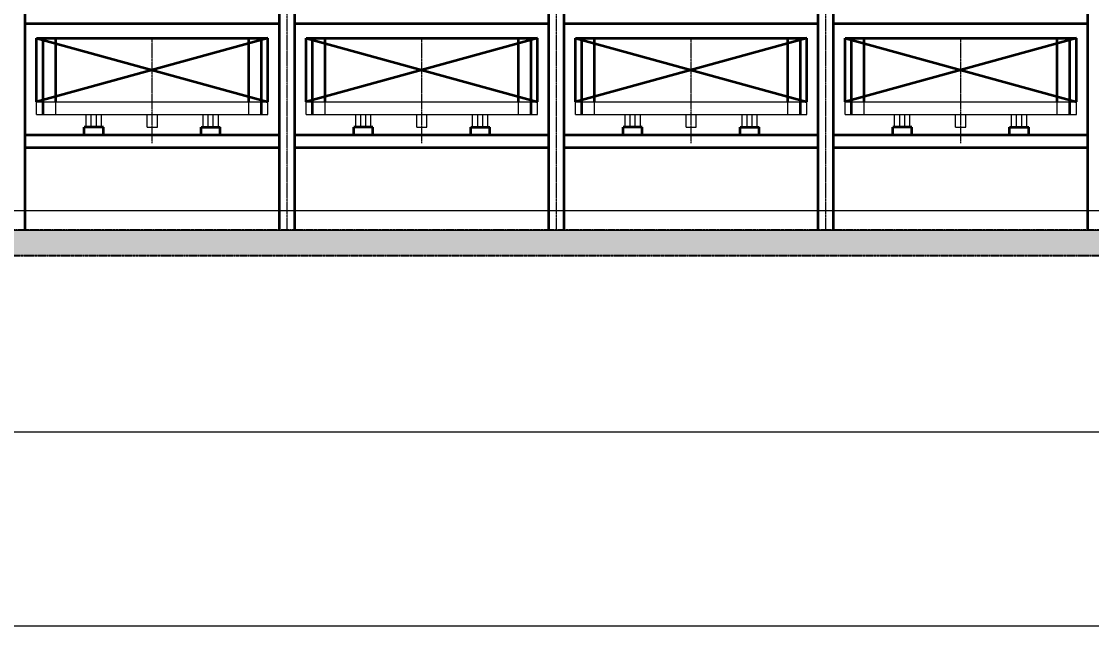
# Model space of a CAD drawing. Header units: millimetres. Extents: x -67280 to 67280, y -47520 to 47520.
# Drawn here: x -7268 to 1152, y 4323 to 9242 of the extents above; entities that cross this region are included whole.
import ezdxf

# ---------------------------------------------------------------- set-up
doc = ezdxf.new("R2010")
doc.units = ezdxf.units.MM
doc.linetypes.add('双点画线', pattern=[22, 12, -2, 2, -2, 2, -2])
doc.linetypes.add('点画线', pattern=[18, 12, -2, 2, -2])
doc.layers.get('0').update_dxf_attribs({"lineweight": 35})
for name, color, linetype, lineweight in [('7', 30, '双点画线', 18), ('ACADCAXA细实线层', 3, 'Continuous', 18), ('ACAD细实线', 2, 'Continuous', 18), ('EB0', 7, 'Continuous', 35), ('中心线层', 1, '点画线', 18), ('剖面线层', 6, 'Continuous', 18), ('尺寸线层', 4, 'Continuous', 18), ('细实线层', 3, 'Continuous', 18)]:
    doc.layers.add(name, color=color, linetype=linetype, lineweight=lineweight)
doc.styles.add('标准', font='', dxfattribs={"width": 0.667})
doc.styles.get('标准').set_extended_font_data('宋体')
doc.dimstyles.new('标准', dxfattribs={"dimscale": 160, "dimtxt": 2, "dimasz": 1, "dimexe": 1, "dimexo": 0, "dimgap": 1, "dimtad": 1, "dimdec": 1, "dimdsep": 46, "dimtxsty": '标准', "dimblk": '_CAXARROW', "dimcen": 0, "dimdle": 2, "dimaunit": 1, "dimadec": 0, "dimazin": 2, "dimtfac": 0.707107, "dimtdec": 3, "dimtmove": 0, "dimatfit": 3, "dimfxl": 0, "dimfrac": 2, "dimtolj": 1, "dimarcsym": 0})

# ---------------------------------------------------------------- blocks, each defined once
blk = doc.blocks.new('*X1422')
at = {"layer": '尺寸线层', "linetype": 'Continuous', "lineweight": 18}
for points in [[(-45548, 4482.5), (-45388, 4462.5), (-45388, 4502.5)], [(20352, 4482.5), (20192, 4462.5), (20192, 4502.5)]]:
    blk.add_hatch(color=0, dxfattribs=at).paths.add_polyline_path(points, flags=0)
at = {"layer": '尺寸线层', "color": 0}
for p, q in [((-45548, 7646.8), (-45548, 4322.5)), ((20352, 7646.8), (20352, 4322.5))]:
    blk.add_line(p, q, dxfattribs=at)
at = {"layer": '尺寸线层', "color": 0, "linetype": 'Continuous', "lineweight": 18}
blk.add_line((20352, 4482.5), (-45548, 4482.5), dxfattribs=at)
at = {"layer": '尺寸线层', "color": 0, "insert": (-12598, 4849.7), "char_height": 320, "width": 4468.485, "attachment_point": 5, "line_spacing_factor": 1.15057, "style": '标准'}
blk.add_mtext('\\T1.1;地轨总长=65900', dxfattribs=at)
blk = doc.blocks.new('_CAXARROW')
blk.add_hatch(color=0).paths.add_polyline_path([(0, 0), (-1, 0.125), (-1, -0.125)], flags=0)
blk = doc.blocks.new('*X1431')
at = {"layer": '尺寸线层', "linetype": 'Continuous', "lineweight": 18}
for points in [[(-43338, 6013.6), (-43178, 6033.6), (-43178, 5993.6)], [(18142, 6013.6), (17982, 6033.6), (17982, 5993.6)]]:
    blk.add_hatch(color=0, dxfattribs=at).paths.add_polyline_path(points, flags=0)
at = {"layer": '尺寸线层', "color": 0}
for p, q in [((-43338, 7599.8), (-43338, 5853.6)), ((18142, 7599.8), (18142, 5853.6))]:
    blk.add_line(p, q, dxfattribs=at)
at = {"layer": '尺寸线层', "color": 0, "linetype": 'Continuous', "lineweight": 18}
blk.add_line((-43338, 6013.6), (18142, 6013.6), dxfattribs=at)
at = {"layer": '尺寸线层', "color": 0, "insert": (-12598, 6333.6), "char_height": 320, "width": 4248.879, "attachment_point": 5, "line_spacing_factor": 1.15057, "style": '标准'}
blk.add_mtext('\\T1.1;2120x29=61480', dxfattribs=at)
blk = doc.blocks.new('*X1599')
at = {"layer": '剖面线层', "linetype": 'Continuous', "lineweight": 18}
h = blk.add_hatch(dxfattribs=at)
h.set_pattern_fill('AR-CONC', color=256, style=0)
h.set_pattern_definition([(50, (0, 0), (182.18467, -15.9391), [19.05, -209.55]), (355, (0, 0), (-35.2428, 191.05664), [15.24, -167.64]), (100.451, (15.18, -1.33), (146.9425, 175.1167), [16.19, -178.09]), (46.1842, (0, 50.8), (271.07904, -42.0423), [28.575, -314.325]), (96.6356, (22.6, 47.3), (237.4042, 247.4256), [24.285, -267.135]), (351.184, (0, 50.8), (237.4046, 247.4251), [22.86, -251.46]), (21, (25.4, 38.1), (151.61488, -102.26552), [19.05, -209.55]), (326, (25.4, 38.1), (61.80203, 184.18797), [15.24, -167.64]), (71.4514, (38.03, 29.58), (213.4165, 81.92286), [16.19, -178.09]), (37.5, (0, 0), (3.088603, 84.55504), [0, -165.608, 0, -170.18, 0, -168.275]), (7.5, (0, 0), (66.81966, 100.18057), [0, -97.028, 0, -161.798, 0, -64.135]), (-32.5, (-56.64, 0), (135.590595, -5.728744), [0, -63.5, 0, -198.12, 0, -262.89]), (-42.5, (-82.04, 0), (148.12918, 25.4265), [0, -82.55, 0, -131.572, 0, -186.69])])
h.paths.add_polyline_path([(-65900, -100), (-65900, -3.4), (-65900, 100), (0, 100), (0, -100)], flags=0)
at = {"layer": '7', "linetype": '双点画线', "lineweight": 25}
for p, q in [((0, 100), (-65900, 100)), ((-65900, -100), (0, -100))]:
    blk.add_line(p, q, dxfattribs=at)

msp = doc.modelspace()

# ---------------------------------------------------------------- linework, layer by layer
at = {"layer": 'ACADCAXA细实线层', "color": 2, "linetype": 'Continuous', "lineweight": 18}
for p, q in [((-7147.969, 8609.786), (-5327.969, 8609.786)), ((-5027.969, 8609.786), (-3207.969, 8609.786)), ((-2907.969, 8609.786), (-1087.969, 8609.786)), ((-787.969, 8609.786), (1032.031, 8609.786)), ((-7147.969, 8509.786), (-5327.969, 8509.786)), ((-6757.969, 8409.786), (-6757.969, 8509.786)), ((-6677.969, 8409.786), (-6677.969, 8509.786)), ((-6277.969, 8409.786), (-6277.969, 8509.786)), ((-6197.969, 8409.786), (-6197.969, 8509.786)), ((-5797.969, 8409.786), (-5797.969, 8509.786)), ((-5717.969, 8409.786), (-5717.969, 8509.786)), ((-5027.969, 8509.786), (-3207.969, 8509.786)), ((-4637.969, 8409.786), (-4637.969, 8509.786)), ((-4557.969, 8409.786), (-4557.969, 8509.786)), ((-4157.969, 8409.786), (-4157.969, 8509.786)), ((-4077.969, 8409.786), (-4077.969, 8509.786)), ((-3677.969, 8409.786), (-3677.969, 8509.786)), ((-3597.969, 8409.786), (-3597.969, 8509.786)), ((-2907.969, 8509.786), (-1087.969, 8509.786)), ((-2517.969, 8409.786), (-2517.969, 8509.786)), ((-2437.969, 8409.786), (-2437.969, 8509.786)), ((-2037.969, 8409.786), (-2037.969, 8509.786)), ((-1957.969, 8409.786), (-1957.969, 8509.786)), ((-1557.969, 8409.786), (-1557.969, 8509.786)), ((-1477.969, 8409.786), (-1477.969, 8509.786)), ((-787.969, 8509.786), (1032.031, 8509.786)), ((-397.969, 8409.786), (-397.969, 8509.786)), ((-317.969, 8409.786), (-317.969, 8509.786)), ((82.031, 8409.786), (82.031, 8509.786)), ((162.031, 8409.786), (162.031, 8509.786)), ((562.031, 8409.786), (562.031, 8509.786)), ((642.031, 8409.786), (642.031, 8509.786)), ((-6757.969, 8409.786), (-6677.969, 8409.786)), ((-6277.969, 8409.786), (-6197.969, 8409.786)), ((-5797.969, 8409.786), (-5717.969, 8409.786)), ((-4637.969, 8409.786), (-4557.969, 8409.786)), ((-4157.969, 8409.786), (-4077.969, 8409.786)), ((-3677.969, 8409.786), (-3597.969, 8409.786)), ((-2517.969, 8409.786), (-2437.969, 8409.786)), ((-2037.969, 8409.786), (-1957.969, 8409.786)), ((-1557.969, 8409.786), (-1477.969, 8409.786)), ((-397.969, 8409.786), (-317.969, 8409.786)), ((82.031, 8409.786), (162.031, 8409.786)), ((562.031, 8409.786), (642.031, 8409.786))]:
    msp.add_line(p, q, dxfattribs=at)
at = {"layer": 'EB0'}
for p, q in [((-7237.969, 7599.786), (-7237.969, 18849.786)), ((-5237.969, 7599.786), (-5237.969, 18849.786)), ((-5117.969, 7599.786), (-5117.969, 18849.786)), ((-3117.969, 7599.786), (-3117.969, 18849.786)), ((-2997.969, 7599.786), (-2997.969, 18849.786)), ((-997.969, 7599.786), (-997.969, 18849.786)), ((-877.969, 7599.786), (-877.969, 18849.786)), ((1122.031, 7599.786), (1122.031, 18849.786)), ((-7237.969, 9224.786), (-5237.969, 9224.786)), ((-6997.969, 9224.786), (-5237.969, 9224.786)), ((-5117.969, 9224.786), (-3117.969, 9224.786)), ((-4877.969, 9224.786), (-3117.969, 9224.786)), ((-2997.969, 9224.786), (-997.969, 9224.786)), ((-2757.969, 9224.786), (-997.969, 9224.786)), ((-877.969, 9224.786), (1122.031, 9224.786)), ((-637.969, 9224.786), (1122.031, 9224.786)), ((-7237.969, 8349.786), (-5237.969, 8349.786)), ((-6997.969, 8349.786), (-5237.969, 8349.786)), ((-6772.969, 8349.786), (-6772.969, 8409.786)), ((-6622.969, 8409.786), (-6772.969, 8409.786)), ((-6622.969, 8349.786), (-6622.969, 8409.786)), ((-5852.969, 8409.786), (-5702.969, 8409.786)), ((-5852.969, 8349.786), (-5852.969, 8409.786)), ((-5702.969, 8349.786), (-5702.969, 8409.786)), ((-5117.969, 8349.786), (-3117.969, 8349.786)), ((-4877.969, 8349.786), (-3117.969, 8349.786)), ((-4652.969, 8349.786), (-4652.969, 8409.786)), ((-4502.969, 8409.786), (-4652.969, 8409.786)), ((-4502.969, 8349.786), (-4502.969, 8409.786)), ((-3732.969, 8409.786), (-3582.969, 8409.786)), ((-3732.969, 8349.786), (-3732.969, 8409.786)), ((-3582.969, 8349.786), (-3582.969, 8409.786)), ((-2997.969, 8349.786), (-997.969, 8349.786)), ((-2757.969, 8349.786), (-997.969, 8349.786)), ((-2532.969, 8349.786), (-2532.969, 8409.786)), ((-2382.969, 8409.786), (-2532.969, 8409.786)), ((-2382.969, 8349.786), (-2382.969, 8409.786)), ((-1612.969, 8409.786), (-1462.969, 8409.786)), ((-1612.969, 8349.786), (-1612.969, 8409.786)), ((-1462.969, 8349.786), (-1462.969, 8409.786)), ((-877.969, 8349.786), (1122.031, 8349.786)), ((-637.969, 8349.786), (1122.031, 8349.786)), ((-412.969, 8349.786), (-412.969, 8409.786)), ((-262.969, 8409.786), (-412.969, 8409.786)), ((-262.969, 8349.786), (-262.969, 8409.786)), ((507.031, 8409.786), (657.031, 8409.786)), ((507.031, 8349.786), (507.031, 8409.786)), ((657.031, 8349.786), (657.031, 8409.786)), ((-7237.969, 8249.786), (-5237.969, 8249.786)), ((-6997.969, 8249.786), (-5237.969, 8249.786)), ((-5117.969, 8249.786), (-3117.969, 8249.786)), ((-4877.969, 8249.786), (-3117.969, 8249.786)), ((-2997.969, 8249.786), (-997.969, 8249.786)), ((-2757.969, 8249.786), (-997.969, 8249.786)), ((-877.969, 8249.786), (1122.031, 8249.786)), ((-637.969, 8249.786), (1122.031, 8249.786))]:
    msp.add_line(p, q, dxfattribs=at)
at = {"layer": 'EB0', "color": 2}
for p, q in [((-7147.969, 9109.786), (-5327.969, 9109.786)), ((-5327.969, 9109.786), (-7147.969, 8609.786)), ((-7147.969, 9109.786), (-5327.969, 8609.786)), ((-7147.969, 8609.786), (-7147.969, 9109.786)), ((-5327.969, 8609.786), (-5327.969, 9109.786)), ((-5027.969, 9109.786), (-3207.969, 9109.786)), ((-3207.969, 9109.786), (-5027.969, 8609.786)), ((-5027.969, 9109.786), (-3207.969, 8609.786)), ((-5027.969, 8609.786), (-5027.969, 9109.786)), ((-3207.969, 8609.786), (-3207.969, 9109.786)), ((-2907.969, 9109.786), (-1087.969, 9109.786)), ((-1087.969, 9109.786), (-2907.969, 8609.786)), ((-2907.969, 9109.786), (-1087.969, 8609.786)), ((-2907.969, 8609.786), (-2907.969, 9109.786)), ((-1087.969, 8609.786), (-1087.969, 9109.786)), ((-787.969, 9109.786), (1032.031, 9109.786)), ((1032.031, 9109.786), (-787.969, 8609.786)), ((-787.969, 9109.786), (1032.031, 8609.786)), ((-787.969, 8609.786), (-787.969, 9109.786)), ((1032.031, 8609.786), (1032.031, 9109.786))]:
    msp.add_line(p, q, dxfattribs=at)
at = {"layer": 'EB0', "color": 4}
for p, q in [((-7097.969, 8609.786), (-7097.969, 9109.786)), ((-5377.969, 8609.786), (-5377.969, 9109.786)), ((-4977.969, 8609.786), (-4977.969, 9109.786)), ((-3257.969, 8609.786), (-3257.969, 9109.786)), ((-2857.969, 8609.786), (-2857.969, 9109.786)), ((-1137.969, 8609.786), (-1137.969, 9109.786)), ((-737.969, 8609.786), (-737.969, 9109.786)), ((982.031, 8609.786), (982.031, 9109.786)), ((-7097.969, 8509.786), (-7097.969, 8609.786)), ((-5377.969, 8509.786), (-5377.969, 8609.786)), ((-4977.969, 8509.786), (-4977.969, 8609.786)), ((-3257.969, 8509.786), (-3257.969, 8609.786)), ((-2857.969, 8509.786), (-2857.969, 8609.786)), ((-1137.969, 8509.786), (-1137.969, 8609.786)), ((-737.969, 8509.786), (-737.969, 8609.786)), ((982.031, 8509.786), (982.031, 8609.786))]:
    msp.add_line(p, q, dxfattribs=at)
at = {"layer": 'EB0', "color": 5}
for p, q in [((-6997.969, 8609.786), (-6997.969, 9109.786)), ((-5477.969, 8609.786), (-5477.969, 9109.786)), ((-4877.969, 8609.786), (-4877.969, 9109.786)), ((-3357.969, 8609.786), (-3357.969, 9109.786)), ((-2757.969, 8609.786), (-2757.969, 9109.786)), ((-1237.969, 8609.786), (-1237.969, 9109.786)), ((-637.969, 8609.786), (-637.969, 9109.786)), ((882.031, 8609.786), (882.031, 9109.786))]:
    msp.add_line(p, q, dxfattribs=at)
at = {"layer": '中心线层'}
for p, q in [((-5177.969, 7596.786), (-5177.969, 18852.786)), ((-3057.969, 7596.786), (-3057.969, 18852.786)), ((-937.969, 7596.786), (-937.969, 18852.786)), ((-6237.969, 8284.422), (-6237.969, 9112.786)), ((-4117.969, 8284.422), (-4117.969, 9112.786)), ((-1997.969, 8284.422), (-1997.969, 9112.786)), ((122.031, 8284.422), (122.031, 9112.786))]:
    msp.add_line(p, q, dxfattribs=at)
at = {"layer": '尺寸线层'}
for p, q in [((-7237.969, 7599.786), (-7237.969, 18849.786)), ((-5237.969, 7599.786), (-5237.969, 18849.786)), ((-5117.969, 7599.786), (-5117.969, 18849.786)), ((-3117.969, 7599.786), (-3117.969, 18849.786)), ((-2997.969, 7599.786), (-2997.969, 18849.786)), ((-997.969, 7599.786), (-997.969, 18849.786)), ((-877.969, 7599.786), (-877.969, 18849.786)), ((1122.031, 7599.786), (1122.031, 18849.786)), ((-6717.969, 8409.786), (-6717.969, 8509.786)), ((-6637.969, 8409.786), (-6637.969, 8509.786)), ((-5837.969, 8409.786), (-5837.969, 8509.786)), ((-5757.969, 8409.786), (-5757.969, 8509.786)), ((-4597.969, 8409.786), (-4597.969, 8509.786)), ((-4517.969, 8409.786), (-4517.969, 8509.786)), ((-3717.969, 8409.786), (-3717.969, 8509.786)), ((-3637.969, 8409.786), (-3637.969, 8509.786)), ((-2477.969, 8409.786), (-2477.969, 8509.786)), ((-2397.969, 8409.786), (-2397.969, 8509.786)), ((-1597.969, 8409.786), (-1597.969, 8509.786)), ((-1517.969, 8409.786), (-1517.969, 8509.786)), ((-357.969, 8409.786), (-357.969, 8509.786)), ((-277.969, 8409.786), (-277.969, 8509.786)), ((522.031, 8409.786), (522.031, 8509.786)), ((602.031, 8409.786), (602.031, 8509.786)), ((-45547.969, 7754.786), (20352.031, 7754.786)), ((-45547.969, 7599.786), (20352.031, 7599.786))]:
    msp.add_line(p, q, dxfattribs=at)
at = {"layer": '细实线层'}
for p, q in [((-7147.969, 8509.786), (-7147.969, 8609.786)), ((-5327.969, 8509.786), (-5327.969, 8609.786)), ((-5027.969, 8509.786), (-5027.969, 8609.786)), ((-3207.969, 8509.786), (-3207.969, 8609.786)), ((-2907.969, 8509.786), (-2907.969, 8609.786)), ((-1087.969, 8509.786), (-1087.969, 8609.786)), ((-787.969, 8509.786), (-787.969, 8609.786)), ((1032.031, 8509.786), (1032.031, 8609.786))]:
    msp.add_line(p, q, dxfattribs=at)
at = {"layer": '细实线层', "color": 5}
for p, q in [((-6997.969, 8509.786), (-6997.969, 8609.786)), ((-5477.969, 8509.786), (-5477.969, 8609.786)), ((-4877.969, 8509.786), (-4877.969, 8609.786)), ((-3357.969, 8509.786), (-3357.969, 8609.786)), ((-2757.969, 8509.786), (-2757.969, 8609.786)), ((-1237.969, 8509.786), (-1237.969, 8609.786)), ((-637.969, 8509.786), (-637.969, 8609.786)), ((882.031, 8509.786), (882.031, 8609.786))]:
    msp.add_line(p, q, dxfattribs=at)

# ---------------------------------------------------------------- block references
at = {"layer": 'ACAD细实线'}
msp.add_blockref('*X1599', (20352.031, 7499.786), dxfattribs=at)

# ---------------------------------------------------------------- dimensions: what is measured, and where the dimension line sits
at = {"layer": '尺寸线层'}
for base, p1, p2, override, picture, middle in [((-45547.969, 4482.546), (20352.031, 7646.786), (-45547.969, 7646.786), {"dimpost": '地轨总长=<>', "dimsah": 1, "dimtfill": 1, "dimtzin": 8}, '*X1422', (-12597.969, 4482.546)), ((18142.031, 6013.616), (-43337.969, 7599.786), (18142.031, 7599.786), {"dimpost": '2120x29=<>', "dimsah": 1, "dimtfill": 1, "dimtzin": 8}, '*X1431', (-12597.969, 6013.616))]:
    dim = msp.add_linear_dim(base=base, p1=p1, p2=p2, dimstyle='标准', override=override, dxfattribs=at)
    dim.commit()
    dim.dimension.update_dxf_attribs({"geometry": picture, "text_midpoint": middle})

doc.saveas('drawing.dxf')
